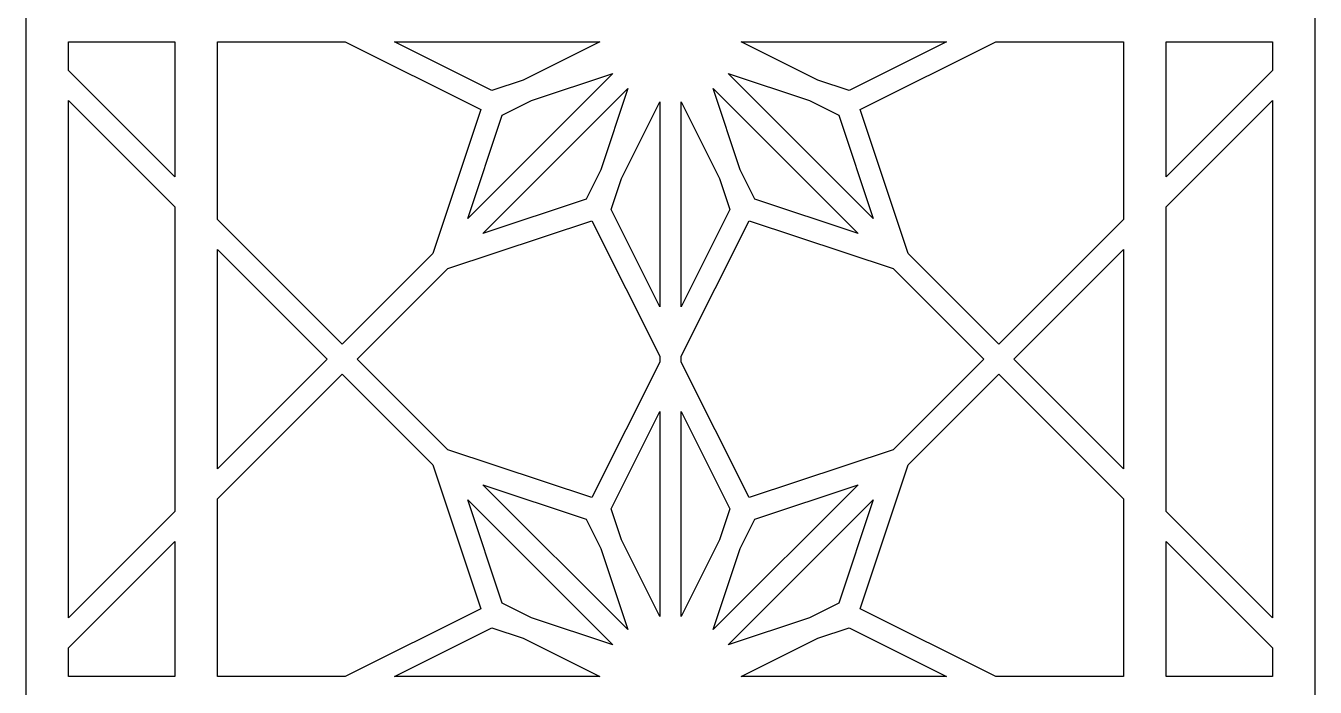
# Model space of a CAD drawing. Header units: centimetres. Extents: x 1.5 to 5, y -9 to 9.
# Drawn here: x 1.501 to 4.997, y -4.45 to -2.655 of the extents above; entities that cross this region are included whole.
import ezdxf

# ---------------------------------------------------------------- set-up
doc = ezdxf.new("R2010")
doc.units = ezdxf.units.CM
doc.header["$MEASUREMENT"] = 0
doc.layers.add('layer 1', color=7, linetype='Continuous')

msp = doc.modelspace()

# ---------------------------------------------------------------- linework, layer by layer
at = {"layer": 'layer 1', "color": 250, "lineweight": 30}
for points, knots in [([(4.5925, -9.00021), (4.5925, -9.00021), (4.47692, -9.00021), (4.47692, -9.00021), (4.47692, -9.00021), (4.47692, -9.00021), (4.27966, -9.00021), (4.27966, -9.00021), (4.27966, -9.00021), (4.27966, -9.00021), (4.19794, -9.00021), (4.19794, -9.00021), (4.19794, -9.00021), (4.19794, -9.00021), (4.10982, -9.00021), (4.10982, -9.00021), (4.10982, -9.00021), (4.10982, -9.00021), (4.02809, -9.00021), (4.02809, -9.00021), (4.02809, -9.00021), (4.02809, -9.00021), (3.27749, -9.00021), (3.27749, -9.00021), (3.27749, -9.00021), (3.27749, -9.00021), (3.21971, -9.00021), (3.21971, -9.00021), (3.21971, -9.00021), (3.21971, -9.00021), (2.4691, -9.00021), (2.4691, -9.00021), (2.4691, -9.00021), (2.4691, -9.00021), (2.38738, -9.00021), (2.38738, -9.00021), (2.38738, -9.00021), (2.38738, -9.00021), (2.29926, -9.00021), (2.29926, -9.00021), (2.29926, -9.00021), (2.29926, -9.00021), (2.21753, -9.00021), (2.21753, -9.00021), (2.21753, -9.00021), (2.21753, -9.00021), (2.02027, -9.00021), (2.02027, -9.00021), (2.02027, -9.00021), (2.02027, -9.00021), (1.9047, -9.00021), (1.9047, -9.00021), (1.9047, -9.00021), (1.9047, -9.00021), (1.50051, -9.00021), (1.50051, -9.00021), (1.50051, -9.00021), (1.50051, -9.00021), (1.50051, -8.11335), (1.50051, -8.11335), (1.50051, -8.11335), (1.50051, -8.11335), (1.50051, -8.03891), (1.50051, -8.03891), (1.50051, -8.03891), (1.50051, -8.03891), (1.50051, -8.03163), (1.50051, -8.03163), (1.50051, -8.03163), (1.50051, -8.03163), (1.50051, -8.0189), (1.50051, -8.0189), (1.50051, -8.0189), (1.50051, -8.0189), (1.50051, -7.98112), (1.50051, -7.98112), (1.50051, -7.98112), (1.50051, -7.98112), (1.50051, -7.93718), (1.50051, -7.93718), (1.50051, -7.93718), (1.50051, -7.93718), (1.50051, -6.30279), (1.50051, -6.30279), (1.50051, -6.30279), (1.50051, -6.30279), (1.50051, -6.25885), (1.50051, -6.25885), (1.50051, -6.25885), (1.50051, -6.25885), (1.50051, -6.23884), (1.50051, -6.23884), (1.50051, -6.23884), (1.50051, -6.23884), (1.50051, -6.22106), (1.50051, -6.22106), (1.50051, -6.22106), (1.50051, -6.22106), (1.50051, -6.20106), (1.50051, -6.20106), (1.50051, -6.20106), (1.50051, -6.20106), (1.50051, -6.15711), (1.50051, -6.15711), (1.50051, -6.15711), (1.50051, -6.15711), (1.50051, -4.52272), (1.50051, -4.52272), (1.50051, -4.52272), (1.50051, -4.52272), (1.50051, -4.47878), (1.50051, -4.47878), (1.50051, -4.47878), (1.50051, -4.47878), (1.50051, -4.45877), (1.50051, -4.45877), (1.50051, -4.45877), (1.50051, -4.45877), (1.50051, -4.44099), (1.50051, -4.44099), (1.50051, -4.44099), (1.50051, -4.44099), (1.50051, -4.42099), (1.50051, -4.42099), (1.50051, -4.42099), (1.50051, -4.42099), (1.50051, -4.37705), (1.50051, -4.37705), (1.50051, -4.37705), (1.50051, -4.37705), (1.50051, -2.74266), (1.50051, -2.74266), (1.50051, -2.74266), (1.50051, -2.74266), (1.50051, -2.69871), (1.50051, -2.69871), (1.50051, -2.69871), (1.50051, -2.69871), (1.50051, -2.67871), (1.50051, -2.67871), (1.50051, -2.67871), (1.50051, -2.67871), (1.50051, -2.66093), (1.50051, -2.66093), (1.50051, -2.66093), (1.50051, -2.66093), (1.50051, -2.64093), (1.50051, -2.64093), (1.50051, -2.64093), (1.50051, -2.64093), (1.50051, -2.59698), (1.50051, -2.59698), (1.50051, -2.59698), (1.50051, -2.59698), (1.50051, -0.96259), (1.50051, -0.96259), (1.50051, -0.96259), (1.50051, -0.96259), (1.50051, -0.91864), (1.50051, -0.91864), (1.50051, -0.91864), (1.50051, -0.91864), (1.50051, -0.89864), (1.50051, -0.89864), (1.50051, -0.89864), (1.50051, -0.89864), (1.50051, -0.88087), (1.50051, -0.88087), (1.50051, -0.88087), (1.50051, -0.88087), (1.50051, -0.86086), (1.50051, -0.86086), (1.50051, -0.86086), (1.50051, -0.86086), (1.50051, -0.81692), (1.50051, -0.81692), (1.50051, -0.81692), (1.50051, -0.81692), (1.50051, 0.81747), (1.50051, 0.81747), (1.50051, 0.81747), (1.50051, 0.81747), (1.50051, 0.86142), (1.50051, 0.86142), (1.50051, 0.86142), (1.50051, 0.86142), (1.50051, 0.88142), (1.50051, 0.88142), (1.50051, 0.88142), (1.50051, 0.88142), (1.50051, 0.8992), (1.50051, 0.8992), (1.50051, 0.8992), (1.50051, 0.8992), (1.50051, 0.9192), (1.50051, 0.9192), (1.50051, 0.9192), (1.50051, 0.9192), (1.50051, 0.96315), (1.50051, 0.96315), (1.50051, 0.96315), (1.50051, 0.96315), (1.50051, 2.59754), (1.50051, 2.59754), (1.50051, 2.59754), (1.50051, 2.59754), (1.50051, 2.64149), (1.50051, 2.64149), (1.50051, 2.64149), (1.50051, 2.64149), (1.50051, 2.66149), (1.50051, 2.66149), (1.50051, 2.66149), (1.50051, 2.66149), (1.50051, 2.67926), (1.50051, 2.67926), (1.50051, 2.67926), (1.50051, 2.67926), (1.50051, 2.69927), (1.50051, 2.69927), (1.50051, 2.69927), (1.50051, 2.69927), (1.50051, 2.74321), (1.50051, 2.74321), (1.50051, 2.74321), (1.50051, 2.74321), (1.50051, 4.3776), (1.50051, 4.3776), (1.50051, 4.3776), (1.50051, 4.3776), (1.50051, 4.42155), (1.50051, 4.42155), (1.50051, 4.42155), (1.50051, 4.42155), (1.50051, 4.44155), (1.50051, 4.44155), (1.50051, 4.44155), (1.50051, 4.44155), (1.50051, 4.45933), (1.50051, 4.45933), (1.50051, 4.45933), (1.50051, 4.45933), (1.50051, 4.47934), (1.50051, 4.47934), (1.50051, 4.47934), (1.50051, 4.47934), (1.50051, 4.52328), (1.50051, 4.52328), (1.50051, 4.52328), (1.50051, 4.52328), (1.50051, 6.15767), (1.50051, 6.15767), (1.50051, 6.15767), (1.50051, 6.15767), (1.50051, 6.20162), (1.50051, 6.20162), (1.50051, 6.20162), (1.50051, 6.20162), (1.50051, 6.22163), (1.50051, 6.22163), (1.50051, 6.22163), (1.50051, 6.22163), (1.50051, 6.23939), (1.50051, 6.23939), (1.50051, 6.23939), (1.50051, 6.23939), (1.50051, 6.25941), (1.50051, 6.25941), (1.50051, 6.25941), (1.50051, 6.25941), (1.50051, 6.30334), (1.50051, 6.30334), (1.50051, 6.30334), (1.50051, 6.30334), (1.50051, 7.93773), (1.50051, 7.93773), (1.50051, 7.93773), (1.50051, 7.93773), (1.50051, 7.98168), (1.50051, 7.98168), (1.50051, 7.98168), (1.50051, 7.98168), (1.50051, 8), (1.50051, 8), (1.50051, 8), (1.50051, 8), (1.50051, 8.01946), (1.50051, 8.01946), (1.50051, 8.01946), (1.50051, 8.01946), (1.50051, 8.03947), (1.50051, 8.03947), (1.50051, 8.03947), (1.50051, 8.03947), (1.50051, 8.08173), (1.50051, 8.08173), (1.50051, 8.08173), (1.50051, 8.08173), (1.50051, 9.00077), (1.50051, 9.00077), (1.50051, 9.00077), (1.50051, 9.00077), (1.9047, 9.00077), (1.9047, 9.00077), (1.9047, 9.00077), (1.9047, 9.00077), (2.02027, 9.00077), (2.02027, 9.00077), (2.02027, 9.00077), (2.02027, 9.00077), (2.21753, 9.00077), (2.21753, 9.00077), (2.21753, 9.00077), (2.21753, 9.00077), (2.29926, 9.00077), (2.29926, 9.00077), (2.29926, 9.00077), (2.29926, 9.00077), (2.41956, 9.00077), (2.41956, 9.00077), (2.41956, 9.00077), (2.41956, 9.00077), (2.50128, 9.00077), (2.50128, 9.00077), (2.50128, 9.00077), (2.50128, 9.00077), (3.21971, 9.00077), (3.21971, 9.00077), (3.21971, 9.00077), (3.21971, 9.00077), (3.27749, 9.00077), (3.27749, 9.00077), (3.27749, 9.00077), (3.27749, 9.00077), (3.99591, 9.00077), (3.99591, 9.00077), (3.99591, 9.00077), (3.99591, 9.00077), (4.07763, 9.00077), (4.07763, 9.00077), (4.07763, 9.00077), (4.07763, 9.00077), (4.19794, 9.00077), (4.19794, 9.00077), (4.19794, 9.00077), (4.19794, 9.00077), (4.27966, 9.00077), (4.27966, 9.00077), (4.27966, 9.00077), (4.27966, 9.00077), (4.47692, 9.00077), (4.47692, 9.00077), (4.47692, 9.00077), (4.47692, 9.00077), (4.5925, 9.00077), (4.5925, 9.00077), (4.5925, 9.00077), (4.5925, 9.00077), (4.99669, 9.00077), (4.99669, 9.00077), (4.99669, 9.00077), (4.99669, 9.00077), (4.99669, 8.08173), (4.99669, 8.08173), (4.99669, 8.08173), (4.99669, 8.08173), (4.99669, 8.03947), (4.99669, 8.03947), (4.99669, 8.03947), (4.99669, 8.03947), (4.99669, 8.01946), (4.99669, 8.01946), (4.99669, 8.01946), (4.99669, 8.01946), (4.99669, 8), (4.99669, 8), (4.99669, 8), (4.99669, 8), (4.99669, 7.98168), (4.99669, 7.98168), (4.99669, 7.98168), (4.99669, 7.98168), (4.99669, 7.93773), (4.99669, 7.93773), (4.99669, 7.93773), (4.99669, 7.93773), (4.99669, 6.30334), (4.99669, 6.30334), (4.99669, 6.30334), (4.99669, 6.30334), (4.99669, 6.25941), (4.99669, 6.25941), (4.99669, 6.25941), (4.99669, 6.25941), (4.99669, 6.23939), (4.99669, 6.23939), (4.99669, 6.23939), (4.99669, 6.23939), (4.99669, 6.22162), (4.99669, 6.22162), (4.99669, 6.22162), (4.99669, 6.22162), (4.99669, 6.20162), (4.99669, 6.20162), (4.99669, 6.20162), (4.99669, 6.20162), (4.99669, 6.15767), (4.99669, 6.15767), (4.99669, 6.15767), (4.99669, 6.15767), (4.99669, 4.52328), (4.99669, 4.52328), (4.99669, 4.52328), (4.99669, 4.52328), (4.99669, 4.47934), (4.99669, 4.47934), (4.99669, 4.47934), (4.99669, 4.47934), (4.99669, 4.45933), (4.99669, 4.45933), (4.99669, 4.45933), (4.99669, 4.45933), (4.99669, 4.44155), (4.99669, 4.44155), (4.99669, 4.44155), (4.99669, 4.44155), (4.99669, 4.42155), (4.99669, 4.42155), (4.99669, 4.42155), (4.99669, 4.42155), (4.99669, 4.3776), (4.99669, 4.3776), (4.99669, 4.3776), (4.99669, 4.3776), (4.99669, 2.74321), (4.99669, 2.74321), (4.99669, 2.74321), (4.99669, 2.74321), (4.99669, 2.69927), (4.99669, 2.69927), (4.99669, 2.69927), (4.99669, 2.69927), (4.99669, 2.67926), (4.99669, 2.67926), (4.99669, 2.67926), (4.99669, 2.67926), (4.99669, 2.66149), (4.99669, 2.66149), (4.99669, 2.66149), (4.99669, 2.66149), (4.99669, 2.64149), (4.99669, 2.64149), (4.99669, 2.64149), (4.99669, 2.64149), (4.99669, 2.59754), (4.99669, 2.59754), (4.99669, 2.59754), (4.99669, 2.59754), (4.99669, 0.96315), (4.99669, 0.96315), (4.99669, 0.96315), (4.99669, 0.96315), (4.99669, 0.9192), (4.99669, 0.9192), (4.99669, 0.9192), (4.99669, 0.9192), (4.99669, 0.8992), (4.99669, 0.8992), (4.99669, 0.8992), (4.99669, 0.8992), (4.99669, 0.88142), (4.99669, 0.88142), (4.99669, 0.88142), (4.99669, 0.88142), (4.99669, 0.86142), (4.99669, 0.86142), (4.99669, 0.86142), (4.99669, 0.86142), (4.99669, 0.81747), (4.99669, 0.81747), (4.99669, 0.81747), (4.99669, 0.81747), (4.99669, -0.81691), (4.99669, -0.81691), (4.99669, -0.81691), (4.99669, -0.81691), (4.99669, -0.86086), (4.99669, -0.86086), (4.99669, -0.86086), (4.99669, -0.86086), (4.99669, -0.88087), (4.99669, -0.88087), (4.99669, -0.88087), (4.99669, -0.88087), (4.99669, -0.89864), (4.99669, -0.89864), (4.99669, -0.89864), (4.99669, -0.89864), (4.99669, -0.91864), (4.99669, -0.91864), (4.99669, -0.91864), (4.99669, -0.91864), (4.99669, -0.96259), (4.99669, -0.96259), (4.99669, -0.96259), (4.99669, -0.96259), (4.99669, -2.59698), (4.99669, -2.59698), (4.99669, -2.59698), (4.99669, -2.59698), (4.99669, -2.64093), (4.99669, -2.64093), (4.99669, -2.64093), (4.99669, -2.64093), (4.99669, -2.66093), (4.99669, -2.66093), (4.99669, -2.66093), (4.99669, -2.66093), (4.99669, -2.67871), (4.99669, -2.67871), (4.99669, -2.67871), (4.99669, -2.67871), (4.99669, -2.69871), (4.99669, -2.69871), (4.99669, -2.69871), (4.99669, -2.69871), (4.99669, -2.74266), (4.99669, -2.74266), (4.99669, -2.74266), (4.99669, -2.74266), (4.99669, -4.37704), (4.99669, -4.37704), (4.99669, -4.37704), (4.99669, -4.37704), (4.99669, -4.42099), (4.99669, -4.42099), (4.99669, -4.42099), (4.99669, -4.42099), (4.99669, -4.441), (4.99669, -4.441), (4.99669, -4.441), (4.99669, -4.441), (4.99669, -4.45877), (4.99669, -4.45877), (4.99669, -4.45877), (4.99669, -4.45877), (4.99669, -4.47878), (4.99669, -4.47878), (4.99669, -4.47878), (4.99669, -4.47878), (4.99669, -4.52272), (4.99669, -4.52272), (4.99669, -4.52272), (4.99669, -4.52272), (4.99669, -6.15711), (4.99669, -6.15711), (4.99669, -6.15711), (4.99669, -6.15711), (4.99669, -6.20106), (4.99669, -6.20106), (4.99669, -6.20106), (4.99669, -6.20106), (4.99669, -6.22106), (4.99669, -6.22106), (4.99669, -6.22106), (4.99669, -6.22106), (4.99669, -6.23884), (4.99669, -6.23884), (4.99669, -6.23884), (4.99669, -6.23884), (4.99669, -6.25885), (4.99669, -6.25885), (4.99669, -6.25885), (4.99669, -6.25885), (4.99669, -6.30279), (4.99669, -6.30279), (4.99669, -6.30279), (4.99669, -6.30279), (4.99669, -7.93717), (4.99669, -7.93717), (4.99669, -7.93717), (4.99669, -7.93717), (4.99669, -7.98112), (4.99669, -7.98112), (4.99669, -7.98112), (4.99669, -7.98112), (4.99669, -8.0189), (4.99669, -8.0189), (4.99669, -8.0189), (4.99669, -8.0189), (4.99669, -8.03163), (4.99669, -8.03163), (4.99669, -8.03163), (4.99669, -8.03163), (4.99669, -8.03891), (4.99669, -8.03891), (4.99669, -8.03891), (4.99669, -8.03891), (4.99669, -8.11334), (4.99669, -8.11334), (4.99669, -8.11334), (4.99669, -8.11334), (4.99669, -9.00021), (4.99669, -9.00021), (4.99669, -9.00021), (4.99669, -9.00021), (4.5925, -9.00021), (4.5925, -9.00021)], [0, 0, 0, 0, 0.0065359, 0.0065359, 0.0065359, 0.0065359, 0.0130719, 0.0130719, 0.0130719, 0.0130719, 0.0196078, 0.0196078, 0.0196078, 0.0196078, 0.0261438, 0.0261438, 0.0261438, 0.0261438, 0.0326797, 0.0326797, 0.0326797, 0.0326797, 0.0392157, 0.0392157, 0.0392157, 0.0392157, 0.0457516, 0.0457516, 0.0457516, 0.0457516, 0.0522876, 0.0522876, 0.0522876, 0.0522876, 0.0588235, 0.0588235, 0.0588235, 0.0588235, 0.0653595, 0.0653595, 0.0653595, 0.0653595, 0.0718954, 0.0718954, 0.0718954, 0.0718954, 0.0784314, 0.0784314, 0.0784314, 0.0784314, 0.0849673, 0.0849673, 0.0849673, 0.0849673, 0.0915033, 0.0915033, 0.0915033, 0.0915033, 0.0980392, 0.0980392, 0.0980392, 0.0980392, 0.1045752, 0.1045752, 0.1045752, 0.1045752, 0.1111111, 0.1111111, 0.1111111, 0.1111111, 0.1176471, 0.1176471, 0.1176471, 0.1176471, 0.124183, 0.124183, 0.124183, 0.124183, 0.130719, 0.130719, 0.130719, 0.130719, 0.1372549, 0.1372549, 0.1372549, 0.1372549, 0.1437908, 0.1437908, 0.1437908, 0.1437908, 0.1503268, 0.1503268, 0.1503268, 0.1503268, 0.1568627, 0.1568627, 0.1568627, 0.1568627, 0.1633987, 0.1633987, 0.1633987, 0.1633987, 0.1699346, 0.1699346, 0.1699346, 0.1699346, 0.1764706, 0.1764706, 0.1764706, 0.1764706, 0.1830065, 0.1830065, 0.1830065, 0.1830065, 0.1895425, 0.1895425, 0.1895425, 0.1895425, 0.1960784, 0.1960784, 0.1960784, 0.1960784, 0.2026144, 0.2026144, 0.2026144, 0.2026144, 0.2091503, 0.2091503, 0.2091503, 0.2091503, 0.2156863, 0.2156863, 0.2156863, 0.2156863, 0.2222222, 0.2222222, 0.2222222, 0.2222222, 0.2287582, 0.2287582, 0.2287582, 0.2287582, 0.2352941, 0.2352941, 0.2352941, 0.2352941, 0.2418301, 0.2418301, 0.2418301, 0.2418301, 0.248366, 0.248366, 0.248366, 0.248366, 0.254902, 0.254902, 0.254902, 0.254902, 0.2614379, 0.2614379, 0.2614379, 0.2614379, 0.2679739, 0.2679739, 0.2679739, 0.2679739, 0.2745098, 0.2745098, 0.2745098, 0.2745098, 0.2810458, 0.2810458, 0.2810458, 0.2810458, 0.2875817, 0.2875817, 0.2875817, 0.2875817, 0.2941176, 0.2941176, 0.2941176, 0.2941176, 0.3006536, 0.3006536, 0.3006536, 0.3006536, 0.3071895, 0.3071895, 0.3071895, 0.3071895, 0.3137255, 0.3137255, 0.3137255, 0.3137255, 0.3202614, 0.3202614, 0.3202614, 0.3202614, 0.3267974, 0.3267974, 0.3267974, 0.3267974, 0.3333333, 0.3333333, 0.3333333, 0.3333333, 0.3398693, 0.3398693, 0.3398693, 0.3398693, 0.3464052, 0.3464052, 0.3464052, 0.3464052, 0.3529412, 0.3529412, 0.3529412, 0.3529412, 0.3594771, 0.3594771, 0.3594771, 0.3594771, 0.3660131, 0.3660131, 0.3660131, 0.3660131, 0.372549, 0.372549, 0.372549, 0.372549, 0.379085, 0.379085, 0.379085, 0.379085, 0.3856209, 0.3856209, 0.3856209, 0.3856209, 0.3921569, 0.3921569, 0.3921569, 0.3921569, 0.3986928, 0.3986928, 0.3986928, 0.3986928, 0.4052288, 0.4052288, 0.4052288, 0.4052288, 0.4117647, 0.4117647, 0.4117647, 0.4117647, 0.4183007, 0.4183007, 0.4183007, 0.4183007, 0.4248366, 0.4248366, 0.4248366, 0.4248366, 0.4313725, 0.4313725, 0.4313725, 0.4313725, 0.4379085, 0.4379085, 0.4379085, 0.4379085, 0.4444444, 0.4444444, 0.4444444, 0.4444444, 0.4509804, 0.4509804, 0.4509804, 0.4509804, 0.4575163, 0.4575163, 0.4575163, 0.4575163, 0.4640523, 0.4640523, 0.4640523, 0.4640523, 0.4705882, 0.4705882, 0.4705882, 0.4705882, 0.4771242, 0.4771242, 0.4771242, 0.4771242, 0.4836601, 0.4836601, 0.4836601, 0.4836601, 0.4901961, 0.4901961, 0.4901961, 0.4901961, 0.496732, 0.496732, 0.496732, 0.496732, 0.503268, 0.503268, 0.503268, 0.503268, 0.5098039, 0.5098039, 0.5098039, 0.5098039, 0.5163399, 0.5163399, 0.5163399, 0.5163399, 0.5228758, 0.5228758, 0.5228758, 0.5228758, 0.5294118, 0.5294118, 0.5294118, 0.5294118, 0.5359477, 0.5359477, 0.5359477, 0.5359477, 0.5424837, 0.5424837, 0.5424837, 0.5424837, 0.5490196, 0.5490196, 0.5490196, 0.5490196, 0.5555556, 0.5555556, 0.5555556, 0.5555556, 0.5620915, 0.5620915, 0.5620915, 0.5620915, 0.5686275, 0.5686275, 0.5686275, 0.5686275, 0.5751634, 0.5751634, 0.5751634, 0.5751634, 0.5816993, 0.5816993, 0.5816993, 0.5816993, 0.5882353, 0.5882353, 0.5882353, 0.5882353, 0.5947712, 0.5947712, 0.5947712, 0.5947712, 0.6013072, 0.6013072, 0.6013072, 0.6013072, 0.6078431, 0.6078431, 0.6078431, 0.6078431, 0.6143791, 0.6143791, 0.6143791, 0.6143791, 0.620915, 0.620915, 0.620915, 0.620915, 0.627451, 0.627451, 0.627451, 0.627451, 0.6339869, 0.6339869, 0.6339869, 0.6339869, 0.6405229, 0.6405229, 0.6405229, 0.6405229, 0.6470588, 0.6470588, 0.6470588, 0.6470588, 0.6535948, 0.6535948, 0.6535948, 0.6535948, 0.6601307, 0.6601307, 0.6601307, 0.6601307, 0.6666667, 0.6666667, 0.6666667, 0.6666667, 0.6732026, 0.6732026, 0.6732026, 0.6732026, 0.6797386, 0.6797386, 0.6797386, 0.6797386, 0.6862745, 0.6862745, 0.6862745, 0.6862745, 0.6928105, 0.6928105, 0.6928105, 0.6928105, 0.6993464, 0.6993464, 0.6993464, 0.6993464, 0.7058824, 0.7058824, 0.7058824, 0.7058824, 0.7124183, 0.7124183, 0.7124183, 0.7124183, 0.7189542, 0.7189542, 0.7189542, 0.7189542, 0.7254902, 0.7254902, 0.7254902, 0.7254902, 0.7320261, 0.7320261, 0.7320261, 0.7320261, 0.7385621, 0.7385621, 0.7385621, 0.7385621, 0.745098, 0.745098, 0.745098, 0.745098, 0.751634, 0.751634, 0.751634, 0.751634, 0.7581699, 0.7581699, 0.7581699, 0.7581699, 0.7647059, 0.7647059, 0.7647059, 0.7647059, 0.7712418, 0.7712418, 0.7712418, 0.7712418, 0.7777778, 0.7777778, 0.7777778, 0.7777778, 0.7843137, 0.7843137, 0.7843137, 0.7843137, 0.7908497, 0.7908497, 0.7908497, 0.7908497, 0.7973856, 0.7973856, 0.7973856, 0.7973856, 0.8039216, 0.8039216, 0.8039216, 0.8039216, 0.8104575, 0.8104575, 0.8104575, 0.8104575, 0.8169935, 0.8169935, 0.8169935, 0.8169935, 0.8235294, 0.8235294, 0.8235294, 0.8235294, 0.8300654, 0.8300654, 0.8300654, 0.8300654, 0.8366013, 0.8366013, 0.8366013, 0.8366013, 0.8431373, 0.8431373, 0.8431373, 0.8431373, 0.8496732, 0.8496732, 0.8496732, 0.8496732, 0.8562092, 0.8562092, 0.8562092, 0.8562092, 0.8627451, 0.8627451, 0.8627451, 0.8627451, 0.869281, 0.869281, 0.869281, 0.869281, 0.875817, 0.875817, 0.875817, 0.875817, 0.8823529, 0.8823529, 0.8823529, 0.8823529, 0.8888889, 0.8888889, 0.8888889, 0.8888889, 0.8954248, 0.8954248, 0.8954248, 0.8954248, 0.9019608, 0.9019608, 0.9019608, 0.9019608, 0.9084967, 0.9084967, 0.9084967, 0.9084967, 0.9150327, 0.9150327, 0.9150327, 0.9150327, 0.9215686, 0.9215686, 0.9215686, 0.9215686, 0.9281046, 0.9281046, 0.9281046, 0.9281046, 0.9346405, 0.9346405, 0.9346405, 0.9346405, 0.9411765, 0.9411765, 0.9411765, 0.9411765, 0.9477124, 0.9477124, 0.9477124, 0.9477124, 0.9542484, 0.9542484, 0.9542484, 0.9542484, 0.9607843, 0.9607843, 0.9607843, 0.9607843, 0.9673203, 0.9673203, 0.9673203, 0.9673203, 0.9738562, 0.9738562, 0.9738562, 0.9738562, 0.9803922, 0.9803922, 0.9803922, 0.9803922, 0.9869281, 0.9869281, 0.9869281, 0.9869281, 1, 1, 1, 1]), ([(1.9047, -2.69871), (1.9047, -2.69871), (1.61608, -2.69871), (1.61608, -2.69871), (1.61608, -2.69871), (1.61608, -2.69871), (1.61608, -2.77651), (1.61608, -2.77651), (1.61608, -2.77651), (1.61608, -2.77651), (1.9047, -3.06512), (1.9047, -3.06512), (1.9047, -3.06512), (1.9047, -3.06512), (1.9047, -2.69871), (1.9047, -2.69871)], [0, 0, 0, 0, 0.2, 0.2, 0.2, 0.2, 0.4, 0.4, 0.4, 0.4, 0.6, 0.6, 0.6, 0.6, 1, 1, 1, 1]), ([(2.35856, -3.51899), (2.35856, -3.51899), (2.60434, -3.27321), (2.60434, -3.27321), (2.60434, -3.27321), (2.60434, -3.27321), (2.73414, -2.8829), (2.73414, -2.8829), (2.73414, -2.8829), (2.73414, -2.8829), (2.36639, -2.69871), (2.36639, -2.69871), (2.36639, -2.69871), (2.36639, -2.69871), (2.02027, -2.69871), (2.02027, -2.69871), (2.02027, -2.69871), (2.02027, -2.69871), (2.02027, -3.18069), (2.02027, -3.18069), (2.02027, -3.18069), (2.02027, -3.18069), (2.35856, -3.51899), (2.35856, -3.51899)], [0, 0, 0, 0, 0.1428571, 0.1428571, 0.1428571, 0.1428571, 0.2857143, 0.2857143, 0.2857143, 0.2857143, 0.4285714, 0.4285714, 0.4285714, 0.4285714, 0.5714286, 0.5714286, 0.5714286, 0.5714286, 0.7142857, 0.7142857, 0.7142857, 0.7142857, 1, 1, 1, 1]), ([(3.05662, -2.69871), (3.05662, -2.69871), (2.50066, -2.69871), (2.50066, -2.69871), (2.50066, -2.69871), (2.50066, -2.69871), (2.76445, -2.83083), (2.76445, -2.83083), (2.76445, -2.83083), (2.76445, -2.83083), (2.84892, -2.80274), (2.84892, -2.80274), (2.84892, -2.80274), (2.84892, -2.80274), (3.05662, -2.69871), (3.05662, -2.69871)], [0, 0, 0, 0, 0.2, 0.2, 0.2, 0.2, 0.4, 0.4, 0.4, 0.4, 0.6, 0.6, 0.6, 0.6, 1, 1, 1, 1]), ([(3.99656, -2.69871), (3.99656, -2.69871), (3.44056, -2.69871), (3.44056, -2.69871), (3.44056, -2.69871), (3.44056, -2.69871), (3.64827, -2.80275), (3.64827, -2.80275), (3.64827, -2.80275), (3.64827, -2.80275), (3.73275, -2.83084), (3.73275, -2.83084), (3.73275, -2.83084), (3.73275, -2.83084), (3.99656, -2.69871), (3.99656, -2.69871)], [0, 0, 0, 0, 0.2, 0.2, 0.2, 0.2, 0.4, 0.4, 0.4, 0.4, 0.6, 0.6, 0.6, 0.6, 1, 1, 1, 1]), ([(4.47692, -2.69871), (4.47692, -2.69871), (4.13083, -2.69871), (4.13083, -2.69871), (4.13083, -2.69871), (4.13083, -2.69871), (3.76305, -2.88291), (3.76305, -2.88291), (3.76305, -2.88291), (3.76305, -2.88291), (3.89286, -3.27321), (3.89286, -3.27321), (3.89286, -3.27321), (3.89286, -3.27321), (4.13863, -3.51899), (4.13863, -3.51899), (4.13863, -3.51899), (4.13863, -3.51899), (4.47692, -3.1807), (4.47692, -3.1807), (4.47692, -3.1807), (4.47692, -3.1807), (4.47692, -2.69871), (4.47692, -2.69871)], [0, 0, 0, 0, 0.1428571, 0.1428571, 0.1428571, 0.1428571, 0.2857143, 0.2857143, 0.2857143, 0.2857143, 0.4285714, 0.4285714, 0.4285714, 0.4285714, 0.5714286, 0.5714286, 0.5714286, 0.5714286, 0.7142857, 0.7142857, 0.7142857, 0.7142857, 1, 1, 1, 1]), ([(4.5925, -2.69871), (4.5925, -2.69871), (4.5925, -3.06512), (4.5925, -3.06512), (4.5925, -3.06512), (4.5925, -3.06512), (4.88112, -2.77651), (4.88112, -2.77651), (4.88112, -2.77651), (4.88112, -2.77651), (4.88112, -2.69871), (4.88112, -2.69871), (4.88112, -2.69871), (4.88112, -2.69871), (4.5925, -2.69871), (4.5925, -2.69871)], [0, 0, 0, 0, 0.2, 0.2, 0.2, 0.2, 0.4, 0.4, 0.4, 0.4, 0.6, 0.6, 0.6, 0.6, 1, 1, 1, 1]), ([(2.69928, -3.17827), (2.69928, -3.17827), (3.09243, -2.78512), (3.09243, -2.78512), (3.09243, -2.78512), (3.09243, -2.78512), (2.87199, -2.85843), (2.87199, -2.85843), (2.87199, -2.85843), (2.87199, -2.85843), (2.79239, -2.8983), (2.79239, -2.8983), (2.79239, -2.8983), (2.79239, -2.8983), (2.69928, -3.17827), (2.69928, -3.17827)], [0, 0, 0, 0, 0.2, 0.2, 0.2, 0.2, 0.4, 0.4, 0.4, 0.4, 0.6, 0.6, 0.6, 0.6, 1, 1, 1, 1]), ([(3.40477, -2.78513), (3.40477, -2.78513), (3.79791, -3.17827), (3.79791, -3.17827), (3.79791, -3.17827), (3.79791, -3.17827), (3.7048, -2.8983), (3.7048, -2.8983), (3.7048, -2.8983), (3.7048, -2.8983), (3.62521, -2.85844), (3.62521, -2.85844), (3.62521, -2.85844), (3.62521, -2.85844), (3.40477, -2.78513), (3.40477, -2.78513)], [0, 0, 0, 0, 0.2, 0.2, 0.2, 0.2, 0.4, 0.4, 0.4, 0.4, 0.6, 0.6, 0.6, 0.6, 1, 1, 1, 1]), ([(3.13329, -2.82599), (3.13329, -2.82599), (2.74014, -3.21914), (2.74014, -3.21914), (2.74014, -3.21914), (2.74014, -3.21914), (3.02011, -3.12602), (3.02011, -3.12602), (3.02011, -3.12602), (3.02011, -3.12602), (3.05998, -3.04642), (3.05998, -3.04642), (3.05998, -3.04642), (3.05998, -3.04642), (3.13329, -2.82599), (3.13329, -2.82599)], [0, 0, 0, 0, 0.2, 0.2, 0.2, 0.2, 0.4, 0.4, 0.4, 0.4, 0.6, 0.6, 0.6, 0.6, 1, 1, 1, 1]), ([(3.75705, -3.21914), (3.75705, -3.21914), (3.3639, -2.82599), (3.3639, -2.82599), (3.3639, -2.82599), (3.3639, -2.82599), (3.43722, -3.04642), (3.43722, -3.04642), (3.43722, -3.04642), (3.43722, -3.04642), (3.47708, -3.12603), (3.47708, -3.12603), (3.47708, -3.12603), (3.47708, -3.12603), (3.75705, -3.21914), (3.75705, -3.21914)], [0, 0, 0, 0, 0.2, 0.2, 0.2, 0.2, 0.4, 0.4, 0.4, 0.4, 0.6, 0.6, 0.6, 0.6, 1, 1, 1, 1]), ([(1.61608, -4.26148), (1.61608, -4.26148), (1.9047, -3.97286), (1.9047, -3.97286), (1.9047, -3.97286), (1.9047, -3.97286), (1.9047, -3.14685), (1.9047, -3.14685), (1.9047, -3.14685), (1.9047, -3.14685), (1.61608, -2.85823), (1.61608, -2.85823), (1.61608, -2.85823), (1.61608, -2.85823), (1.61608, -4.26147), (1.61608, -4.26147), (1.61608, -4.26147), (1.61608, -4.26147), (1.61608, -4.26148), (1.61608, -4.26148)], [0, 0, 0, 0, 0.1666667, 0.1666667, 0.1666667, 0.1666667, 0.3333333, 0.3333333, 0.3333333, 0.3333333, 0.5, 0.5, 0.5, 0.5, 0.6666667, 0.6666667, 0.6666667, 0.6666667, 1, 1, 1, 1]), ([(3.21971, -3.41778), (3.21971, -3.41778), (3.21971, -3.34055), (3.21971, -3.34055), (3.21971, -3.34055), (3.21971, -3.34055), (3.21971, -2.86177), (3.21971, -2.86177), (3.21971, -2.86177), (3.21971, -2.86177), (3.11567, -3.06949), (3.11567, -3.06949), (3.11567, -3.06949), (3.11567, -3.06949), (3.08758, -3.15397), (3.08758, -3.15397), (3.08758, -3.15397), (3.08758, -3.15397), (3.21971, -3.41778), (3.21971, -3.41778)], [0, 0, 0, 0, 0.1666667, 0.1666667, 0.1666667, 0.1666667, 0.3333333, 0.3333333, 0.3333333, 0.3333333, 0.5, 0.5, 0.5, 0.5, 0.6666667, 0.6666667, 0.6666667, 0.6666667, 1, 1, 1, 1]), ([(3.27749, -2.86177), (3.27749, -2.86177), (3.27749, -3.34055), (3.27749, -3.34055), (3.27749, -3.34055), (3.27749, -3.34055), (3.27749, -3.41778), (3.27749, -3.41778), (3.27749, -3.41778), (3.27749, -3.41778), (3.40962, -3.15396), (3.40962, -3.15396), (3.40962, -3.15396), (3.40962, -3.15396), (3.38152, -3.06949), (3.38152, -3.06949), (3.38152, -3.06949), (3.38152, -3.06949), (3.27749, -2.86177), (3.27749, -2.86177)], [0, 0, 0, 0, 0.1666667, 0.1666667, 0.1666667, 0.1666667, 0.3333333, 0.3333333, 0.3333333, 0.3333333, 0.5, 0.5, 0.5, 0.5, 0.6666667, 0.6666667, 0.6666667, 0.6666667, 1, 1, 1, 1]), ([(4.5925, -3.14685), (4.5925, -3.14685), (4.5925, -3.97285), (4.5925, -3.97285), (4.5925, -3.97285), (4.5925, -3.97285), (4.88112, -4.26147), (4.88112, -4.26147), (4.88112, -4.26147), (4.88112, -4.26147), (4.88112, -2.85823), (4.88112, -2.85823), (4.88112, -2.85823), (4.88112, -2.85823), (4.5925, -3.14685), (4.5925, -3.14685)], [0, 0, 0, 0, 0.2, 0.2, 0.2, 0.2, 0.4, 0.4, 0.4, 0.4, 0.6, 0.6, 0.6, 0.6, 1, 1, 1, 1]), ([(2.6452, -3.31408), (2.6452, -3.31408), (2.39942, -3.55986), (2.39942, -3.55986), (2.39942, -3.55986), (2.39942, -3.55986), (2.64519, -3.80562), (2.64519, -3.80562), (2.64519, -3.80562), (2.64519, -3.80562), (3.0355, -3.93543), (3.0355, -3.93543), (3.0355, -3.93543), (3.0355, -3.93543), (3.21971, -3.56765), (3.21971, -3.56765), (3.21971, -3.56765), (3.21971, -3.56765), (3.21971, -3.55204), (3.21971, -3.55204), (3.21971, -3.55204), (3.21971, -3.55204), (3.0355, -3.18427), (3.0355, -3.18427), (3.0355, -3.18427), (3.0355, -3.18427), (2.6452, -3.31408), (2.6452, -3.31408)], [0, 0, 0, 0, 0.125, 0.125, 0.125, 0.125, 0.25, 0.25, 0.25, 0.25, 0.375, 0.375, 0.375, 0.375, 0.5, 0.5, 0.5, 0.5, 0.625, 0.625, 0.625, 0.625, 0.75, 0.75, 0.75, 0.75, 1, 1, 1, 1]), ([(4.09777, -3.55986), (4.09777, -3.55986), (3.85199, -3.31408), (3.85199, -3.31408), (3.85199, -3.31408), (3.85199, -3.31408), (3.46169, -3.18428), (3.46169, -3.18428), (3.46169, -3.18428), (3.46169, -3.18428), (3.27749, -3.55204), (3.27749, -3.55204), (3.27749, -3.55204), (3.27749, -3.55204), (3.27749, -3.56765), (3.27749, -3.56765), (3.27749, -3.56765), (3.27749, -3.56765), (3.46169, -3.93543), (3.46169, -3.93543), (3.46169, -3.93543), (3.46169, -3.93543), (3.85201, -3.80561), (3.85201, -3.80561), (3.85201, -3.80561), (3.85201, -3.80561), (4.09777, -3.55986), (4.09777, -3.55986)], [0, 0, 0, 0, 0.125, 0.125, 0.125, 0.125, 0.25, 0.25, 0.25, 0.25, 0.375, 0.375, 0.375, 0.375, 0.5, 0.5, 0.5, 0.5, 0.625, 0.625, 0.625, 0.625, 0.75, 0.75, 0.75, 0.75, 1, 1, 1, 1]), ([(2.02027, -3.85729), (2.02027, -3.85729), (2.3177, -3.55986), (2.3177, -3.55986), (2.3177, -3.55986), (2.3177, -3.55986), (2.02027, -3.26242), (2.02027, -3.26242), (2.02027, -3.26242), (2.02027, -3.26242), (2.02027, -3.85729), (2.02027, -3.85729)], [0, 0, 0, 0, 0.25, 0.25, 0.25, 0.25, 0.5, 0.5, 0.5, 0.5, 1, 1, 1, 1]), ([(4.47692, -3.26243), (4.47692, -3.26243), (4.17949, -3.55986), (4.17949, -3.55986), (4.17949, -3.55986), (4.17949, -3.55986), (4.47692, -3.85728), (4.47692, -3.85728), (4.47692, -3.85728), (4.47692, -3.85728), (4.47692, -3.26243), (4.47692, -3.26243)], [0, 0, 0, 0, 0.25, 0.25, 0.25, 0.25, 0.5, 0.5, 0.5, 0.5, 1, 1, 1, 1]), ([(2.35856, -3.60072), (2.35856, -3.60072), (2.02027, -3.93901), (2.02027, -3.93901), (2.02027, -3.93901), (2.02027, -3.93901), (2.02027, -4.42099), (2.02027, -4.42099), (2.02027, -4.42099), (2.02027, -4.42099), (2.36637, -4.42099), (2.36637, -4.42099), (2.36637, -4.42099), (2.36637, -4.42099), (2.73414, -4.23679), (2.73414, -4.23679), (2.73414, -4.23679), (2.73414, -4.23679), (2.60434, -3.84649), (2.60434, -3.84649), (2.60434, -3.84649), (2.60434, -3.84649), (2.35856, -3.60072), (2.35856, -3.60072)], [0, 0, 0, 0, 0.1428571, 0.1428571, 0.1428571, 0.1428571, 0.2857143, 0.2857143, 0.2857143, 0.2857143, 0.4285714, 0.4285714, 0.4285714, 0.4285714, 0.5714286, 0.5714286, 0.5714286, 0.5714286, 0.7142857, 0.7142857, 0.7142857, 0.7142857, 1, 1, 1, 1]), ([(4.47692, -3.939), (4.47692, -3.939), (4.13863, -3.60072), (4.13863, -3.60072), (4.13863, -3.60072), (4.13863, -3.60072), (3.89285, -3.8465), (3.89285, -3.8465), (3.89285, -3.8465), (3.89285, -3.8465), (3.76305, -4.23678), (3.76305, -4.23678), (3.76305, -4.23678), (3.76305, -4.23678), (4.13083, -4.42099), (4.13083, -4.42099), (4.13083, -4.42099), (4.13083, -4.42099), (4.47692, -4.42099), (4.47692, -4.42099), (4.47692, -4.42099), (4.47692, -4.42099), (4.47692, -3.939), (4.47692, -3.939)], [0, 0, 0, 0, 0.1428571, 0.1428571, 0.1428571, 0.1428571, 0.2857143, 0.2857143, 0.2857143, 0.2857143, 0.4285714, 0.4285714, 0.4285714, 0.4285714, 0.5714286, 0.5714286, 0.5714286, 0.5714286, 0.7142857, 0.7142857, 0.7142857, 0.7142857, 1, 1, 1, 1]), ([(3.21971, -4.25792), (3.21971, -4.25792), (3.21971, -3.77915), (3.21971, -3.77915), (3.21971, -3.77915), (3.21971, -3.77915), (3.21971, -3.70193), (3.21971, -3.70193), (3.21971, -3.70193), (3.21971, -3.70193), (3.08758, -3.96573), (3.08758, -3.96573), (3.08758, -3.96573), (3.08758, -3.96573), (3.11567, -4.05021), (3.11567, -4.05021), (3.11567, -4.05021), (3.11567, -4.05021), (3.21971, -4.25792), (3.21971, -4.25792)], [0, 0, 0, 0, 0.1666667, 0.1666667, 0.1666667, 0.1666667, 0.3333333, 0.3333333, 0.3333333, 0.3333333, 0.5, 0.5, 0.5, 0.5, 0.6666667, 0.6666667, 0.6666667, 0.6666667, 1, 1, 1, 1]), ([(3.27749, -3.70193), (3.27749, -3.70193), (3.27749, -3.77915), (3.27749, -3.77915), (3.27749, -3.77915), (3.27749, -3.77915), (3.27749, -4.25792), (3.27749, -4.25792), (3.27749, -4.25792), (3.27749, -4.25792), (3.38152, -4.0502), (3.38152, -4.0502), (3.38152, -4.0502), (3.38152, -4.0502), (3.40962, -3.96573), (3.40962, -3.96573), (3.40962, -3.96573), (3.40962, -3.96573), (3.27749, -3.70193), (3.27749, -3.70193)], [0, 0, 0, 0, 0.1666667, 0.1666667, 0.1666667, 0.1666667, 0.3333333, 0.3333333, 0.3333333, 0.3333333, 0.5, 0.5, 0.5, 0.5, 0.6666667, 0.6666667, 0.6666667, 0.6666667, 1, 1, 1, 1]), ([(2.74013, -3.90057), (2.74013, -3.90057), (3.13329, -4.29372), (3.13329, -4.29372), (3.13329, -4.29372), (3.13329, -4.29372), (3.05998, -4.07327), (3.05998, -4.07327), (3.05998, -4.07327), (3.05998, -4.07327), (3.02011, -3.99368), (3.02011, -3.99368), (3.02011, -3.99368), (3.02011, -3.99368), (2.74013, -3.90057), (2.74013, -3.90057)], [0, 0, 0, 0, 0.2, 0.2, 0.2, 0.2, 0.4, 0.4, 0.4, 0.4, 0.6, 0.6, 0.6, 0.6, 1, 1, 1, 1]), ([(3.3639, -4.29372), (3.3639, -4.29372), (3.75706, -3.90056), (3.75706, -3.90056), (3.75706, -3.90056), (3.75706, -3.90056), (3.47708, -3.99368), (3.47708, -3.99368), (3.47708, -3.99368), (3.47708, -3.99368), (3.43722, -4.07327), (3.43722, -4.07327), (3.43722, -4.07327), (3.43722, -4.07327), (3.3639, -4.29372), (3.3639, -4.29372)], [0, 0, 0, 0, 0.2, 0.2, 0.2, 0.2, 0.4, 0.4, 0.4, 0.4, 0.6, 0.6, 0.6, 0.6, 1, 1, 1, 1]), ([(3.09242, -4.33458), (3.09242, -4.33458), (2.69929, -3.94145), (2.69929, -3.94145), (2.69929, -3.94145), (2.69929, -3.94145), (2.79239, -4.22139), (2.79239, -4.22139), (2.79239, -4.22139), (2.79239, -4.22139), (2.87199, -4.26126), (2.87199, -4.26126), (2.87199, -4.26126), (2.87199, -4.26126), (3.09242, -4.33458), (3.09242, -4.33458)], [0, 0, 0, 0, 0.2, 0.2, 0.2, 0.2, 0.4, 0.4, 0.4, 0.4, 0.6, 0.6, 0.6, 0.6, 1, 1, 1, 1]), ([(3.7979, -3.94145), (3.7979, -3.94145), (3.40478, -4.33457), (3.40478, -4.33457), (3.40478, -4.33457), (3.40478, -4.33457), (3.62521, -4.26125), (3.62521, -4.26125), (3.62521, -4.26125), (3.62521, -4.26125), (3.7048, -4.22139), (3.7048, -4.22139), (3.7048, -4.22139), (3.7048, -4.22139), (3.7979, -3.94145), (3.7979, -3.94145)], [0, 0, 0, 0, 0.2, 0.2, 0.2, 0.2, 0.4, 0.4, 0.4, 0.4, 0.6, 0.6, 0.6, 0.6, 1, 1, 1, 1]), ([(1.9047, -4.05458), (1.9047, -4.05458), (1.61608, -4.3432), (1.61608, -4.3432), (1.61608, -4.3432), (1.61608, -4.3432), (1.61608, -4.42099), (1.61608, -4.42099), (1.61608, -4.42099), (1.61608, -4.42099), (1.9047, -4.42099), (1.9047, -4.42099), (1.9047, -4.42099), (1.9047, -4.42099), (1.9047, -4.05458), (1.9047, -4.05458)], [0, 0, 0, 0, 0.2, 0.2, 0.2, 0.2, 0.4, 0.4, 0.4, 0.4, 0.6, 0.6, 0.6, 0.6, 1, 1, 1, 1]), ([(4.5925, -4.05458), (4.5925, -4.05458), (4.5925, -4.42099), (4.5925, -4.42099), (4.5925, -4.42099), (4.5925, -4.42099), (4.88112, -4.42099), (4.88112, -4.42099), (4.88112, -4.42099), (4.88112, -4.42099), (4.88112, -4.3432), (4.88112, -4.3432), (4.88112, -4.3432), (4.88112, -4.3432), (4.5925, -4.05458), (4.5925, -4.05458)], [0, 0, 0, 0, 0.2, 0.2, 0.2, 0.2, 0.4, 0.4, 0.4, 0.4, 0.6, 0.6, 0.6, 0.6, 1, 1, 1, 1]), ([(2.50064, -4.42099), (2.50064, -4.42099), (3.05664, -4.42099), (3.05664, -4.42099), (3.05664, -4.42099), (3.05664, -4.42099), (2.84892, -4.31696), (2.84892, -4.31696), (2.84892, -4.31696), (2.84892, -4.31696), (2.76445, -4.28886), (2.76445, -4.28886), (2.76445, -4.28886), (2.76445, -4.28886), (2.50064, -4.42099), (2.50064, -4.42099)], [0, 0, 0, 0, 0.2, 0.2, 0.2, 0.2, 0.4, 0.4, 0.4, 0.4, 0.6, 0.6, 0.6, 0.6, 1, 1, 1, 1]), ([(3.44056, -4.42099), (3.44056, -4.42099), (3.99656, -4.42099), (3.99656, -4.42099), (3.99656, -4.42099), (3.99656, -4.42099), (3.73275, -4.28885), (3.73275, -4.28885), (3.73275, -4.28885), (3.73275, -4.28885), (3.64827, -4.31696), (3.64827, -4.31696), (3.64827, -4.31696), (3.64827, -4.31696), (3.44056, -4.42099), (3.44056, -4.42099)], [0, 0, 0, 0, 0.2, 0.2, 0.2, 0.2, 0.4, 0.4, 0.4, 0.4, 0.6, 0.6, 0.6, 0.6, 1, 1, 1, 1])]:
    msp.add_open_spline(points, degree=3, knots=knots, dxfattribs=at)

doc.saveas('drawing.dxf')
